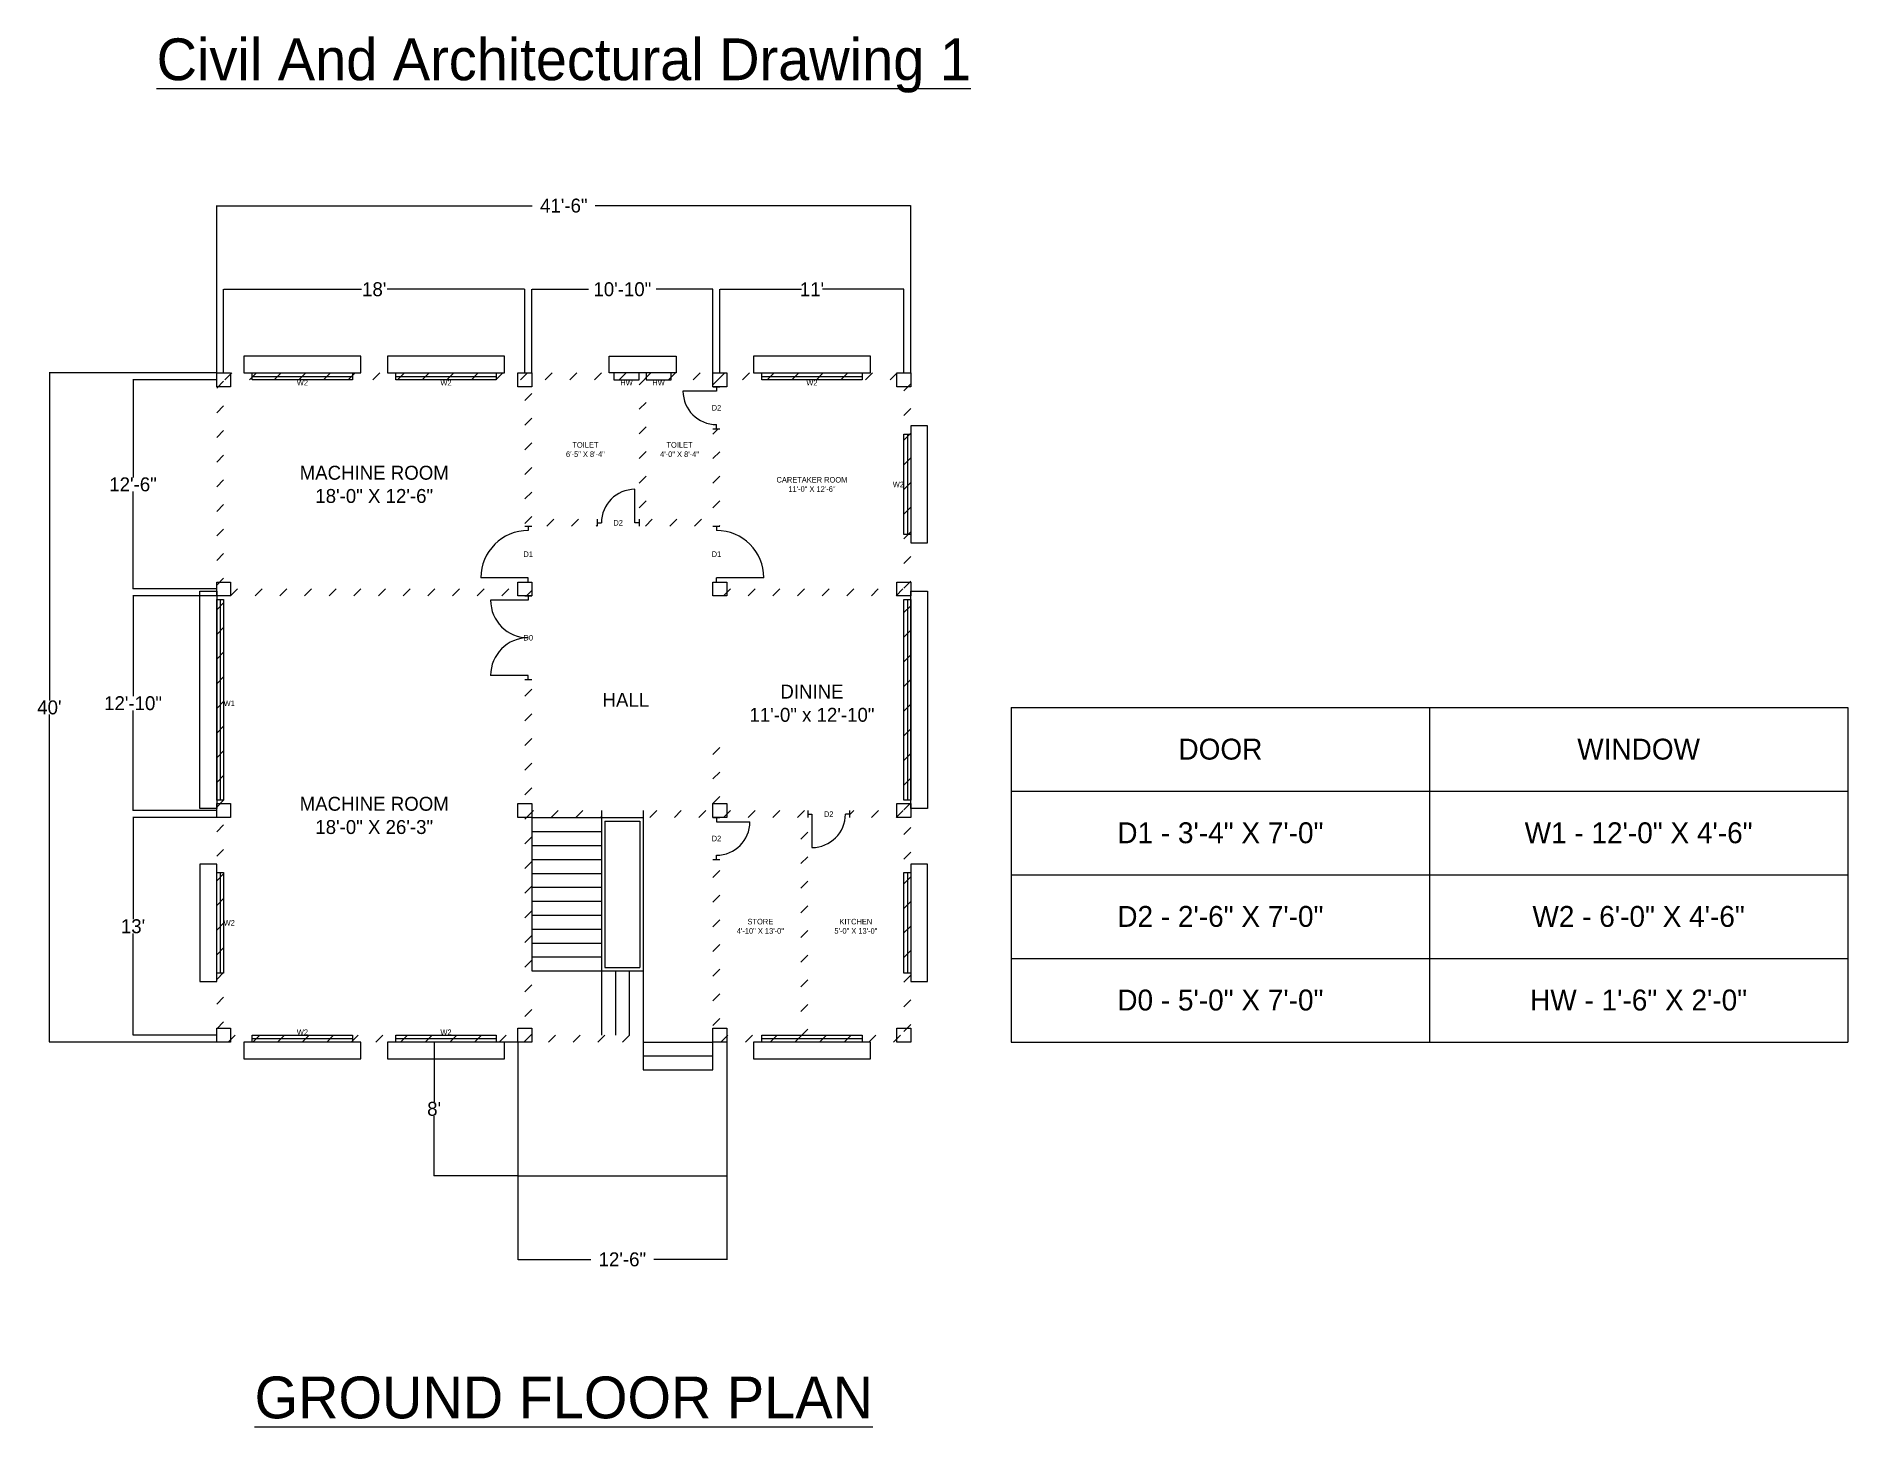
# Model space of a CAD drawing. Header units: inches. Extents: x -103 to 1197, y -719 to 279.
import ezdxf

# ---------------------------------------------------------------- set-up
doc = ezdxf.new("R2010")
doc.units = ezdxf.units.IN
doc.header["$MEASUREMENT"] = 0
for name, color, linetype in [('column', 1, 'Continuous'), ('door', 3, 'Continuous'), ('sunshed', 2, 'Continuous'), ('wall', 7, 'Continuous'), ('window', 6, 'Continuous')]:
    doc.layers.add(name, color=color, linetype=linetype)
doc.layers.add('stair', color=7, linetype='Continuous', true_color=0xff8201)
doc.layers.add('text', color=7, linetype='Continuous', true_color=0xfacfb6, plot=False)
doc.dimstyles.get("Standard").update_dxf_attribs({"dimtxt": 10, "dimasz": 0.18, "dimexe": 0.18, "dimexo": 0.0625, "dimgap": 0.09, "dimtad": 0, "dimtih": 1, "dimtoh": 1, "dimdec": 0, "dimzin": 0, "dimdsep": 46, "dimlunit": 3, "dimtxsty": 'Standard', "dimcen": 0.09, "dimadec": 0, "dimazin": 0, "dimtfac": 1, "dimtdec": 0, "dimtofl": 0, "dimtmove": 0, "dimatfit": 3, "dimfxl": 1, "dimtolj": 1, "dimtzin": 0, "dimarcsym": 0})

# ---------------------------------------------------------------- blocks, each defined once
blk = doc.blocks.new('*D2')
at = {"layer": 'Defpoints', "color": 0}
for p in [(247.5, 97.4), (31.5, 37.4), (247.5, 37.4)]:
    blk.add_point(p, dxfattribs=at)
at = {"layer": 'text', "color": 0, "lineweight": -2}
for p, q in [((31.5, 37.4), (31.5, 97.5)), ((31.7, 97.4), (130.3, 97.4)), ((247.3, 97.4), (148.8, 97.4)), ((247.5, 37.4), (247.5, 97.5))]:
    blk.add_line(p, q, dxfattribs=at)
at = {"layer": 'text', "color": 0}
for points in [[(31.7, 97.4), (31.7, 97.3), (31.5, 97.4)], [(247.3, 97.4), (247.3, 97.3), (247.5, 97.4)]]:
    blk.add_solid(points, dxfattribs=at)
at = {"layer": 'text', "color": 0, "insert": (139.5, 97.4), "char_height": 10, "attachment_point": 5}
blk.add_mtext("\\A1;18'", dxfattribs=at)
blk = doc.blocks.new('*D3')
at = {"layer": 'Defpoints', "color": 0}
for p in [(382.5, 97.4), (252.5, 37.4), (382.5, 37.4)]:
    blk.add_point(p, dxfattribs=at)
at = {"layer": 'text', "color": 0, "lineweight": -2}
for p, q in [((252.5, 37.4), (252.5, 97.5)), ((252.7, 97.4), (293.3, 97.4)), ((382.3, 97.4), (341.8, 97.4)), ((382.5, 37.4), (382.5, 97.5))]:
    blk.add_line(p, q, dxfattribs=at)
at = {"layer": 'text', "color": 0}
for points in [[(252.7, 97.4), (252.7, 97.3), (252.5, 97.4)], [(382.3, 97.4), (382.3, 97.3), (382.5, 97.4)]]:
    blk.add_solid(points, dxfattribs=at)
at = {"layer": 'text', "color": 0, "insert": (317.5, 97.4), "char_height": 10, "attachment_point": 5}
blk.add_mtext('\\A1;10\'-10"', dxfattribs=at)
blk = doc.blocks.new('*D4')
at = {"layer": 'Defpoints', "color": 0}
for p in [(519.5, 97.4), (387.5, 37.4), (519.5, 37.4)]:
    blk.add_point(p, dxfattribs=at)
at = {"layer": 'text', "color": 0, "lineweight": -2}
for p, q in [((387.5, 37.4), (387.5, 97.5)), ((387.7, 97.4), (445.9, 97.4)), ((519.3, 97.4), (461.1, 97.4)), ((519.5, 37.4), (519.5, 97.5))]:
    blk.add_line(p, q, dxfattribs=at)
at = {"layer": 'text', "color": 0}
for points in [[(387.7, 97.4), (387.7, 97.3), (387.5, 97.4)], [(519.3, 97.4), (519.3, 97.3), (519.5, 97.4)]]:
    blk.add_solid(points, dxfattribs=at)
at = {"layer": 'text', "color": 0, "insert": (453.5, 97.4), "char_height": 10, "attachment_point": 5}
blk.add_mtext("\\A1;11'", dxfattribs=at)
blk = doc.blocks.new('*D5')
at = {"layer": 'Defpoints', "color": 0}
for p in [(26.5, 32.4), (-33.5, -117.6), (26.5, -117.6)]:
    blk.add_point(p, dxfattribs=at)
at = {"layer": 'text', "color": 0, "lineweight": -2}
for p, q in [((26.5, 32.4), (-33.7, 32.4)), ((-33.5, 32.2), (-33.5, -37.5)), ((-33.5, -117.5), (-33.5, -47.7)), ((26.5, -117.6), (-33.7, -117.6))]:
    blk.add_line(p, q, dxfattribs=at)
at = {"layer": 'text', "color": 0}
for points in [[(-33.5, 32.2), (-33.4, 32.2), (-33.5, 32.4)], [(-33.5, -117.5), (-33.4, -117.5), (-33.5, -117.6)]]:
    blk.add_solid(points, dxfattribs=at)
at = {"layer": 'text', "color": 0, "insert": (-33.5, -42.6), "char_height": 10, "attachment_point": 5}
blk.add_mtext('\\A1;12\'-6"', dxfattribs=at)
blk = doc.blocks.new('*D6')
at = {"layer": 'Defpoints', "color": 0}
for p in [(26.5, -122.6), (-33.5, -276.6), (26.5, -276.6)]:
    blk.add_point(p, dxfattribs=at)
at = {"layer": 'text', "color": 0, "lineweight": -2}
for p, q in [((26.5, -122.6), (-33.7, -122.6)), ((-33.5, -122.8), (-33.5, -194.5)), ((-33.5, -276.5), (-33.5, -204.7)), ((26.5, -276.6), (-33.7, -276.6))]:
    blk.add_line(p, q, dxfattribs=at)
at = {"layer": 'text', "color": 0}
for points in [[(-33.5, -122.8), (-33.4, -122.8), (-33.5, -122.6)], [(-33.5, -276.5), (-33.4, -276.5), (-33.5, -276.6)]]:
    blk.add_solid(points, dxfattribs=at)
at = {"layer": 'text', "color": 0, "insert": (-33.5, -199.6), "char_height": 10, "attachment_point": 5}
blk.add_mtext('\\A1;12\'-10"', dxfattribs=at)
blk = doc.blocks.new('*D7')
at = {"layer": 'Defpoints', "color": 0}
for p in [(26.5, -281.6), (-33.5, -437.6), (26.5, -437.6)]:
    blk.add_point(p, dxfattribs=at)
at = {"layer": 'text', "color": 0, "lineweight": -2}
for p, q in [((26.5, -281.6), (-33.7, -281.6)), ((-33.5, -281.8), (-33.5, -354.5)), ((-33.5, -437.5), (-33.5, -364.7)), ((26.5, -437.6), (-33.7, -437.6))]:
    blk.add_line(p, q, dxfattribs=at)
at = {"layer": 'text', "color": 0}
for points in [[(-33.5, -281.8), (-33.4, -281.8), (-33.5, -281.6)], [(-33.5, -437.5), (-33.4, -437.5), (-33.5, -437.6)]]:
    blk.add_solid(points, dxfattribs=at)
at = {"layer": 'text', "color": 0, "insert": (-33.5, -359.6), "char_height": 10, "attachment_point": 5}
blk.add_mtext("\\A1;13'", dxfattribs=at)
blk = doc.blocks.new('*D8')
at = {"layer": 'Defpoints', "color": 0}
for p in [(524.5, 157.4), (26.5, 37.4), (524.5, 37.4)]:
    blk.add_point(p, dxfattribs=at)
at = {"layer": 'text', "color": 0, "lineweight": -2}
for p, q in [((26.5, 37.4), (26.5, 157.5)), ((26.7, 157.4), (252.9, 157.4)), ((524.3, 157.4), (298.1, 157.4)), ((524.5, 37.4), (524.5, 157.5))]:
    blk.add_line(p, q, dxfattribs=at)
at = {"layer": 'text', "color": 0}
for points in [[(26.7, 157.4), (26.7, 157.3), (26.5, 157.4)], [(524.3, 157.4), (524.3, 157.3), (524.5, 157.4)]]:
    blk.add_solid(points, dxfattribs=at)
at = {"layer": 'text', "color": 0, "insert": (275.5, 157.4), "char_height": 10, "attachment_point": 5}
blk.add_mtext('\\A1;41\'-6"', dxfattribs=at)
blk = doc.blocks.new('*D9')
at = {"layer": 'Defpoints', "color": 0}
for p in [(26.5, 37.4), (-93.5, -442.6), (26.5, -442.6)]:
    blk.add_point(p, dxfattribs=at)
at = {"layer": 'text', "color": 0, "lineweight": -2}
for p, q in [((26.5, 37.4), (-93.7, 37.4)), ((-93.5, 37.2), (-93.5, -197.5)), ((-93.5, -442.5), (-93.5, -207.7)), ((26.5, -442.6), (-93.7, -442.6))]:
    blk.add_line(p, q, dxfattribs=at)
at = {"layer": 'text', "color": 0}
for points in [[(-93.5, 37.2), (-93.4, 37.2), (-93.5, 37.4)], [(-93.5, -442.5), (-93.4, -442.5), (-93.5, -442.6)]]:
    blk.add_solid(points, dxfattribs=at)
at = {"layer": 'text', "color": 0, "insert": (-93.5, -202.6), "char_height": 10, "attachment_point": 5}
blk.add_mtext("\\A1;40'", dxfattribs=at)
blk = doc.blocks.new('*D10')
at = {"layer": 'Defpoints', "color": 0}
for p in [(242.5, -538.6), (392.5, -538.6), (392.5, -598.6)]:
    blk.add_point(p, dxfattribs=at)
at = {"layer": 'text', "color": 0, "lineweight": -2}
for p, q in [((242.5, -538.7), (242.5, -598.8)), ((392.5, -538.7), (392.5, -598.8)), ((242.7, -598.6), (294.9, -598.6)), ((392.3, -598.6), (340.1, -598.6))]:
    blk.add_line(p, q, dxfattribs=at)
at = {"layer": 'text', "color": 0}
for points in [[(242.7, -598.6), (242.7, -598.7), (242.5, -598.6)], [(392.3, -598.6), (392.3, -598.7), (392.5, -598.6)]]:
    blk.add_solid(points, dxfattribs=at)
at = {"layer": 'text', "color": 0, "insert": (317.5, -598.6), "char_height": 10, "attachment_point": 5}
blk.add_mtext('\\A1;12\'-6"', dxfattribs=at)
blk = doc.blocks.new('*D11')
at = {"layer": 'Defpoints', "color": 0}
for p in [(242.5, -442.6), (182.5, -538.6), (242.5, -538.6)]:
    blk.add_point(p, dxfattribs=at)
at = {"layer": 'text', "color": 0, "lineweight": -2}
for p, q in [((242.5, -442.6), (182.3, -442.6)), ((182.5, -442.8), (182.5, -485.5)), ((182.5, -538.5), (182.5, -495.7)), ((242.5, -538.6), (182.3, -538.6))]:
    blk.add_line(p, q, dxfattribs=at)
at = {"layer": 'text', "color": 0}
for points in [[(182.5, -442.8), (182.6, -442.8), (182.5, -442.6)], [(182.5, -538.5), (182.6, -538.5), (182.5, -538.6)]]:
    blk.add_solid(points, dxfattribs=at)
at = {"layer": 'text', "color": 0, "insert": (182.5, -490.6), "char_height": 10, "attachment_point": 5}
blk.add_mtext("\\A1;8'", dxfattribs=at)

msp = doc.modelspace()

# ---------------------------------------------------------------- hatches: boundary and pattern name
at = {"layer": 'wall'}
h = msp.add_hatch(dxfattribs=at)
h.set_pattern_fill('ANSI31', color=256, scale=100, style=0)
h.paths.add_polyline_path([(31.5, -122.6), (252.5, -122.6), (252.5, -112.6), (247.5, -112.6), (247.5, -117.6), (31.5, -117.6), (31.5, 32.4), (247.5, 32.4), (247.5, -72.6), (299.5, -72.6), (299.5, -67.6), (252.5, -67.6), (252.5, 32.4), (329.5, 32.4), (329.5, -72.6), (387.5, -72.6), (387.5, -2.6), (382.5, -2.6), (382.5, -67.6), (334.5, -67.6), (334.5, 32.4), (382.5, 32.4), (382.5, 27.4), (387.5, 27.4), (387.5, 32.4), (519.5, 32.4), (519.5, -117.6), (387.5, -117.6), (387.5, -112.6), (382.5, -112.6), (382.5, -122.6), (519.5, -122.6), (519.5, -276.6), (480.5, -276.6), (480.5, -281.6), (519.5, -281.6), (519.5, -437.6), (450.5, -437.6), (450.5, -276.6), (387.5, -276.6), (387.5, -227.1), (382.5, -227.1), (382.5, -276.6), (332.5, -276.6), (332.5, -281.6), (445.5, -281.6), (445.5, -437.6), (387.5, -437.6), (387.5, -311.6), (382.5, -311.6), (382.5, -442.6), (524.5, -442.6), (524.5, 37.4), (26.5, 37.4), (26.5, -442.6), (332.5, -442.6), (332.5, -437.6), (252.5, -437.6), (252.5, -281.6), (302.5, -281.6), (302.5, -276.6), (252.5, -276.6), (252.5, -182.6), (247.5, -182.6), (247.5, -276.6), (242.5, -276.6), (242.5, -281.6), (247.5, -281.6), (247.5, -437.6), (31.5, -437.6), (31.5, -281.6), (36.5, -281.6), (36.5, -276.6), (31.5, -276.6)])

# ---------------------------------------------------------------- linework, layer by layer
at = {"layer": 'column'}
for points in [[(26.5, 37.4), (36.5, 37.4), (36.5, 27.4), (26.5, 27.4)], [(242.5, 37.4), (252.5, 37.4), (252.5, 27.4), (242.5, 27.4)], [(382.5, 37.4), (392.5, 37.4), (392.5, 27.4), (382.5, 27.4)], [(514.5, 37.4), (524.5, 37.4), (524.5, 27.4), (514.5, 27.4)], [(26.5, -112.6), (36.5, -112.6), (36.5, -122.6), (26.5, -122.6)], [(242.5, -112.6), (252.5, -112.6), (252.5, -122.6), (242.5, -122.6)], [(382.5, -112.6), (392.5, -112.6), (392.5, -122.6), (382.5, -122.6)], [(514.5, -112.6), (524.5, -112.6), (524.5, -122.6), (514.5, -122.6)], [(26.5, -271.6), (36.5, -271.6), (36.5, -281.6), (26.5, -281.6)], [(242.5, -271.6), (252.5, -271.6), (252.5, -281.6), (242.5, -281.6)], [(382.5, -271.6), (392.5, -271.6), (392.5, -281.6), (382.5, -281.6)], [(514.5, -271.6), (524.5, -271.6), (524.5, -281.6), (514.5, -281.6)], [(26.5, -432.6), (36.5, -432.6), (36.5, -442.6), (26.5, -442.6)], [(242.5, -432.6), (252.5, -432.6), (252.5, -442.6), (242.5, -442.6)], [(382.5, -432.6), (392.5, -432.6), (392.5, -442.6), (382.5, -442.6)], [(514.5, -432.6), (524.5, -432.6), (524.5, -442.6), (514.5, -442.6)]]:
    msp.add_lwpolyline(points, close=True, dxfattribs=at)
at = {"layer": 'door'}
for p, q in [((382.5, 27.4), (387.5, 27.4)), ((385, 27.4), (385, 24.4)), ((385, 24.4), (361, 24.4)), ((385, -2.6), (385, 0.4)), ((382.5, -2.6), (387.5, -2.6)), ((326.5, -70.1), (326.5, -46.1)), ((247.5, -72.6), (252.5, -72.6)), ((250, -72.6), (250, -75.6)), ((299.5, -67.6), (299.5, -72.6)), ((299.5, -70.1), (302.5, -70.1)), ((329.5, -70.1), (326.5, -70.1)), ((329.5, -67.6), (329.5, -72.6)), ((382.5, -72.6), (387.5, -72.6)), ((385, -72.6), (385, -75.6)), ((250, -109.6), (216, -109.6)), ((247.5, -112.6), (252.5, -112.6)), ((250, -112.6), (250, -109.6)), ((382.5, -112.6), (387.5, -112.6)), ((385, -112.6), (385, -109.6)), ((419, -109.6), (385, -109.6)), ((250, -125.6), (223, -125.6)), ((247.5, -122.6), (252.5, -122.6)), ((250, -122.6), (250, -125.6)), ((250, -179.6), (223, -179.6)), ((250, -182.6), (250, -179.6)), ((247.5, -182.6), (252.5, -182.6)), ((382.5, -281.6), (387.5, -281.6)), ((385, -281.6), (385, -284.6)), ((385, -284.6), (409, -284.6)), ((450.5, -276.6), (450.5, -281.6)), ((450.5, -279.1), (453.5, -279.1)), ((453.5, -279.1), (453.5, -303.1)), ((480.5, -279.1), (477.5, -279.1)), ((480.5, -276.6), (480.5, -281.6)), ((382.5, -311.6), (387.5, -311.6)), ((385, -311.6), (385, -308.6))]:
    msp.add_line(p, q, dxfattribs=at)
for centre, radius, start, end in [((385, 24.4), 24, 180, 270), ((326.5, -70.1), 24, 90, 180), ((250, -109.6), 34, 90, 180), ((385, -109.6), 34, 0, 90), ((250, -125.6), 27, 180, 270), ((250, -179.6), 27, 90, 180), ((385, -284.6), 24, 270, 0), ((453.5, -279.1), 24, 270, 360)]:
    msp.add_arc(centre, radius, start, end, dxfattribs=at)
at = {"layer": 'stair'}
for p, q in [((252.5, -281.6), (252.5, -391.6)), ((252.5, -281.6), (332.5, -281.6)), ((302.5, -276.6), (302.5, -437.6)), ((305, -284.1), (330, -284.1)), ((305, -284.1), (305, -389.1)), ((330, -284.1), (330, -389.1)), ((332.5, -276.6), (332.5, -462.6)), ((252.5, -291.6), (302.5, -291.6)), ((252.5, -301.6), (302.5, -301.6)), ((252.5, -311.6), (302.5, -311.6)), ((252.5, -321.6), (302.5, -321.6)), ((252.5, -331.6), (302.5, -331.6)), ((252.5, -341.6), (302.5, -341.6)), ((252.5, -351.6), (302.5, -351.6)), ((252.5, -361.6), (302.5, -361.6)), ((252.5, -371.6), (302.5, -371.6)), ((252.5, -381.6), (302.5, -381.6)), ((305, -389.1), (330, -389.1)), ((252.5, -391.6), (332.5, -391.6)), ((312.5, -391.6), (312.5, -437.6)), ((322.5, -391.6), (322.5, -437.6)), ((252.5, -432.6), (252.5, -437.6)), ((242.5, -442.6), (242.5, -538.6)), ((332.5, -442.6), (382.5, -442.6)), ((332.5, -452.6), (382.5, -452.6)), ((382.5, -462.6), (382.5, -442.6)), ((392.5, -442.6), (392.5, -538.6)), ((332.5, -462.6), (382.5, -462.6)), ((242.5, -538.6), (392.5, -538.6))]:
    msp.add_line(p, q, dxfattribs=at)
at = {"layer": 'sunshed'}
for points in [[(46, 37.4), (130, 37.4), (130, 49.4), (46, 49.4)], [(149, 37.4), (233, 37.4), (233, 49.4), (149, 49.4)], [(308, 49.4), (356, 49.4), (356, 37.4), (308, 37.4)], [(411.5, 37.4), (495.5, 37.4), (495.5, 49.4), (411.5, 49.4)], [(524.5, -0.6), (524.5, -84.6), (536.5, -84.6), (536.5, -0.6)], [(14.5, -119.1), (26.5, -119.1), (26.5, -275.1), (14.5, -275.1)], [(524.5, -119.1), (536.5, -119.1), (536.5, -275.1), (524.5, -275.1)], [(14.5, -315.1), (14.5, -399.1), (26.5, -399.1), (26.5, -315.1)], [(524.5, -315.1), (524.5, -399.1), (536.5, -399.1), (536.5, -315.1)], [(46, -454.6), (130, -454.6), (130, -442.6), (46, -442.6)], [(149, -454.6), (233, -454.6), (233, -442.6), (149, -442.6)], [(411.5, -454.6), (495.5, -454.6), (495.5, -442.6), (411.5, -442.6)]]:
    msp.add_lwpolyline(points, close=True, dxfattribs=at)
at = {"layer": 'text'}
for p, q in [((596.5, -202.6), (596.5, -442.6)), ((596.5, -202.6), (1196.5, -202.6)), ((896.5, -202.6), (896.5, -442.6)), ((1196.5, -202.6), (1196.5, -442.6)), ((596.5, -262.6), (1196.5, -262.6)), ((596.5, -322.6), (1196.5, -322.6)), ((596.5, -382.6), (1196.5, -382.6)), ((596.5, -442.6), (1196.5, -442.6))]:
    msp.add_line(p, q, dxfattribs=at)
at = {"layer": 'window'}
for p, q in [((52, 34.9), (124, 34.9)), ((155, 34.9), (227, 34.9)), ((417.5, 34.9), (489.5, 34.9)), ((522, -6.6), (522, -78.6)), ((29, -125.1), (29, -269.1)), ((522, -125.1), (522, -269.1)), ((524.5, -202.6), (524.5, -202.6)), ((29, -321.1), (29, -393.1)), ((522, -321.1), (522, -393.1)), ((52, -440.1), (124, -440.1)), ((155, -440.1), (227, -440.1)), ((417.5, -440.1), (489.5, -440.1))]:
    msp.add_line(p, q, dxfattribs=at)
for points in [[(52, 37.4), (124, 37.4), (124, 32.4), (52, 32.4)], [(155, 37.4), (227, 37.4), (227, 32.4), (155, 32.4)], [(311.5, 32.4), (329.5, 32.4), (329.5, 37.4), (311.5, 37.4)], [(334.5, 32.4), (352.5, 32.4), (352.5, 37.4), (334.5, 37.4)], [(417.5, 37.4), (489.5, 37.4), (489.5, 32.4), (417.5, 32.4)], [(524.5, -6.6), (524.5, -78.6), (519.5, -78.6), (519.5, -6.6)], [(26.5, -125.1), (31.5, -125.1), (31.5, -269.1), (26.5, -269.1)], [(519.5, -125.1), (524.5, -125.1), (524.5, -269.1), (519.5, -269.1)], [(31.5, -321.1), (31.5, -393.1), (26.5, -393.1), (26.5, -321.1)], [(524.5, -321.1), (524.5, -393.1), (519.5, -393.1), (519.5, -321.1)], [(52, -437.6), (124, -437.6), (124, -442.6), (52, -442.6)], [(155, -437.6), (227, -437.6), (227, -442.6), (155, -442.6)], [(417.5, -437.6), (489.5, -437.6), (489.5, -442.6), (417.5, -442.6)]]:
    msp.add_lwpolyline(points, close=True, dxfattribs=at)

# ---------------------------------------------------------------- texts
at = {"layer": 'text'}
for s, insert, char_height, width, attachment_point in [('{\\L\\C7;Civil And Architectural Drawing 1}', (275.5, 277.4), 30, 1200, 2), ('W2', (88, 32.4), 4, 72, 2), ('{\\C7;W2}', (191, 32.4), 4, 72, 2), ('{\\C7;HW}', (320.5, 32.4), 4, 18, 2), ('{\\C7;HW}', (343.5, 32.4), 4, 18, 2), ('{\\C7;W2}', (453.5, 32.4), 4, 72, 2), ('D2', (385, 12.4), 4, 5, 5), ('TOILET\\P6\'-5" X 8\'-4"', (291, -17.6), 4, 77, 5), ('TOILET\\P4\'-0" X 8\'-4"', (358.5, -17.6), 4, 48, 5), ('MACHINE ROOM\\P18\'-0" X 12\'-6"', (139.5, -42.6), 10, 216, 5), ('CARETAKER ROOM\\P11\'-0" X 12\'-6"', (453.5, -42.6), 4, 132, 5), ('{\\C7;W2}', (519.5, -42.6), 4, 60, 6), ('D2', (314.5, -70.1), 4, 30, 5), ('D1', (250, -92.6), 4, 5, 5), ('D1', (385, -92.6), 4, 5, 5), ('D0', (250, -152.6), 4, 5, 5), ('HALL', (320, -197.1), 10, 135, 5), ('DININE\\P11\'-0" x 12\'-10"', (453.5, -199.6), 10, 132, 5), ('{\\C7;W1}', (31.5, -199.6), 4, 55, 4), ('{\\C7;DOOR}', (746.5, -232.6), 15, 300, 5), ('{\\C7;WINDOW}', (1046.5, -232.6), 15, 300, 5), ('MACHINE ROOM\\P18\'-0" X 26\'-3"', (139.5, -280.1), 10, 216, 5), ('D2', (465.5, -279.1), 4, 30, 5), ('{\\C7;D1 - 3\'-4" X 7\'-0"}', (746.5, -292.6), 15, 300, 5), ('{\\C7;W1 - 12\'-0" X 4\'-6"}', (1046.5, -292.6), 15, 300, 5), ('D2', (385, -296.6), 4, 5, 5), ('{\\C7;D2 - 2\'-6" X 7\'-0"}', (746.5, -352.6), 15, 300, 5), ('{\\C7;W2 - 6\'-0" X 4\'-6"}', (1046.5, -352.6), 15, 300, 5), ('{\\C7;W2}', (31.5, -357.1), 4, 55, 4), ('STORE\\P4\'-10" X 13\'-0"', (416.5, -359.6), 4, 58, 5), ('KITCHEN\\P5\'-0" X 13\'-0"', (485, -359.6), 4, 69, 5), ('{\\C7;D0 - 5\'-0" X 7\'-0"}', (746.5, -412.6), 15, 300, 5), ('{\\C7;HW - 1\'-6" X 2\'-0"}', (1046.5, -412.6), 15, 300, 5), ('{\\C7;W2}', (88, -437.6), 4, 72, 8), ('{\\C7;W2}', (191, -437.6), 4, 72, 8), ('{\\L\\C7;GROUND FLOOR PLAN}', (275.5, -682.6), 30, 1200, 2)]:
    msp.add_mtext(s, dxfattribs=dict(at, insert=insert, char_height=char_height, width=width, attachment_point=attachment_point))

# ---------------------------------------------------------------- dimensions: what is measured, and where the dimension line sits
for base, p1, p2, picture, middle in [((524.5, 157.4), (26.5, 37.4), (524.5, 37.4), '*D8', (275.5, 157.4)), ((247.5, 97.4), (31.5, 37.4), (247.5, 37.4), '*D2', (139.5, 97.4)), ((382.5, 97.4), (252.5, 37.4), (382.5, 37.4), '*D3', (317.5, 97.4)), ((519.5, 97.4), (387.5, 37.4), (519.5, 37.4), '*D4', (453.5, 97.4))]:
    dim = msp.add_linear_dim(base=base, p1=p1, p2=p2, dimstyle='Standard', dxfattribs=at)
    dim.commit()
    dim.dimension.update_dxf_attribs({"geometry": picture, "text_midpoint": middle})
for base, p1, p2, picture, middle in [((-93.5, -442.6), (26.5, 37.4), (26.5, -442.6), '*D9', (-93.5, -202.6)), ((-33.5, -117.6), (26.5, 32.4), (26.5, -117.6), '*D5', (-33.5, -42.6)), ((-33.5, -276.6), (26.5, -122.6), (26.5, -276.6), '*D6', (-33.5, -199.6)), ((-33.5, -437.6), (26.5, -281.6), (26.5, -437.6), '*D7', (-33.5, -359.6))]:
    dim = msp.add_linear_dim(base=base, p1=p1, p2=p2, angle=90, dimstyle='Standard', dxfattribs=at)
    dim.commit()
    dim.dimension.update_dxf_attribs({"geometry": picture, "text_midpoint": middle})
at = {"layer": 'text', "color": 7}
dim = msp.add_linear_dim(base=(182.5, -538.6), p1=(242.5, -442.6), p2=(242.5, -538.6), angle=90, dimstyle='Standard', dxfattribs=at)
dim.commit()
dim.dimension.update_dxf_attribs({"geometry": '*D11', "text_midpoint": (182.5, -490.6)})
dim = msp.add_linear_dim(base=(392.5, -598.6), p1=(242.5, -538.6), p2=(392.5, -538.6), dimstyle='Standard', dxfattribs=at)
dim.commit()
dim.dimension.update_dxf_attribs({"geometry": '*D10', "text_midpoint": (317.5, -598.6)})

doc.saveas('drawing.dxf')
